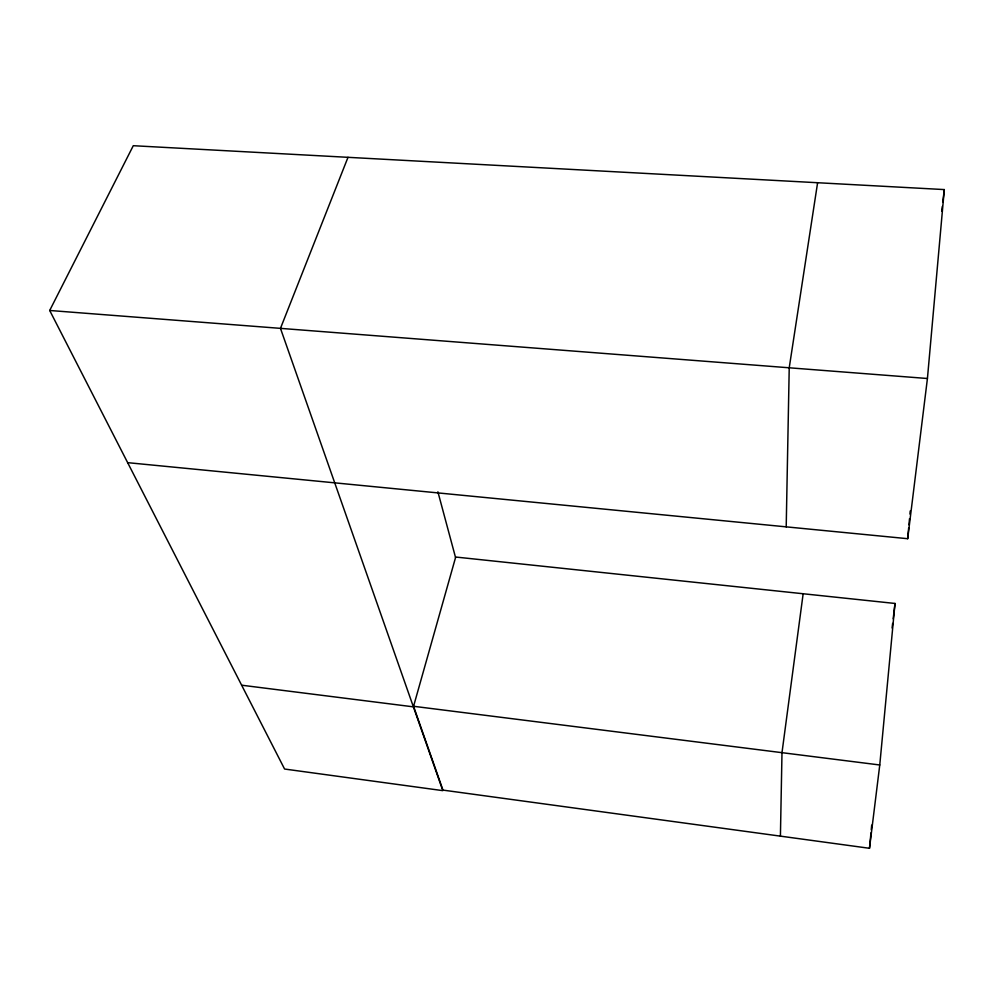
<?xml version="1.0" encoding="UTF-8"?>
<svg xmlns="http://www.w3.org/2000/svg" width="994" height="994" viewBox="0 0 994 994"><rect width="100%" height="100%" fill="white"/><g stroke="black" fill="none" stroke-linecap="round" stroke-linejoin="round"><path stroke-width="1.49" d="M786.204 526.857L789.224 367.792L817.602 182.722M780.414 836.14L781.992 752.669L803.152 593.753M127.642 462.657L907.684 538.698L927.427 378.503L944.3 189.581L133.283 145.708L49.7 310.476L284.582 769.033L442.827 790.64L280.47 328.368L347.999 157.325M907.684 538.698L908.665 527.926M908.951 524.844L909.51 518.682M909.932 514.06L910.218 510.978M879.765 764.982L413.554 706.287L442.964 790.106L869.489 848.292L879.765 764.982L895.01 603.457L455.699 557.038L413.405 706.846L241.641 685.201M869.489 848.292L870.968 832.848M871.253 829.766L871.701 825.132M892.09 627.984L892.637 623.387M893.184 618.79L895.01 603.457M941.74 211.076L942.287 206.479M942.834 201.869L944.3 189.581M49.7 310.476L927.427 378.503M437.894 491.806L455.55 557.535"/></g></svg>
